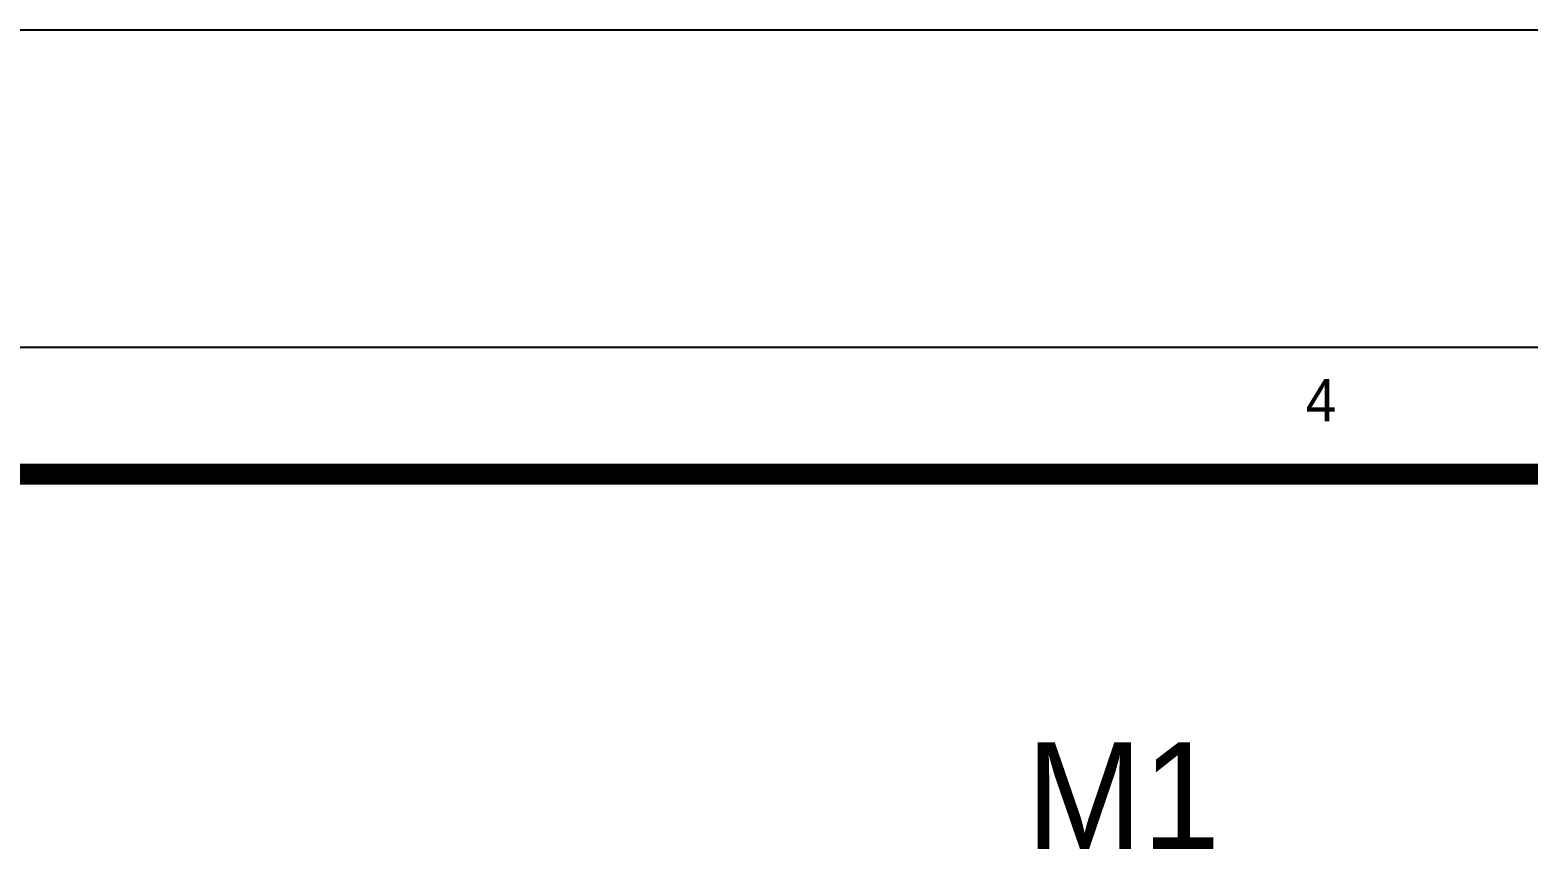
# Model space of a CAD drawing. Header units: inches. Extents: x 0 to 77285, y -118 to 40065.
# Drawn here: x 31437 to 35687, y 33268 to 35640 of the extents above; entities that cross this region are included whole.
import ezdxf
from ezdxf.enums import TextEntityAlignment as Align

# ---------------------------------------------------------------- set-up
doc = ezdxf.new("R2010")
doc.units = ezdxf.units.IN
doc.header["$LTSCALE"] = 5
doc.header["$MEASUREMENT"] = 0
doc.styles.add('SCI', font='')
doc.styles.get('SCI').set_extended_font_data('Gulim')

# ---------------------------------------------------------------- blocks, each defined once
blk = doc.blocks.new('A$C60684f4e')
at = {"color": 2}
blk.add_lwpolyline([(12.5, -289.5), (12.5, -7.5), (412.5, -7.5), (412.5, -289.5)], close=True, dxfattribs=at)
at = {"color": 40, "const_width": 0.5}
blk.add_lwpolyline([(15.5, -286.5), (15.5, -10.5), (409.5, -10.5), (409.5, -286.5)], close=True, dxfattribs=at)
at = {"layer": 'Defpoints', "color": 1}
blk.add_lwpolyline([(0, -297), (0, 0), (420, 0), (420, -297)], close=True, dxfattribs=at)
at = {"color": 2, "style": 'SCI'}
blk.add_text('4', height=1, dxfattribs=at).set_placement((292.5, -8.75), align=Align.MIDDLE_CENTER)

msp = doc.modelspace()

# ---------------------------------------------------------------- block references
at = {"xscale": 120, "yscale": 120, "zscale": 120}
msp.add_blockref('A$C60684f4e', (0, 35640), dxfattribs=at)

# ---------------------------------------------------------------- texts
at = {"color": 40, "style": 'SCI'}
msp.add_text('M1', height=302.884615385, dxfattribs=at).set_placement((34263.59333359, 33468.1496388), align=Align.MIDDLE_LEFT)

doc.saveas('drawing.dxf')
